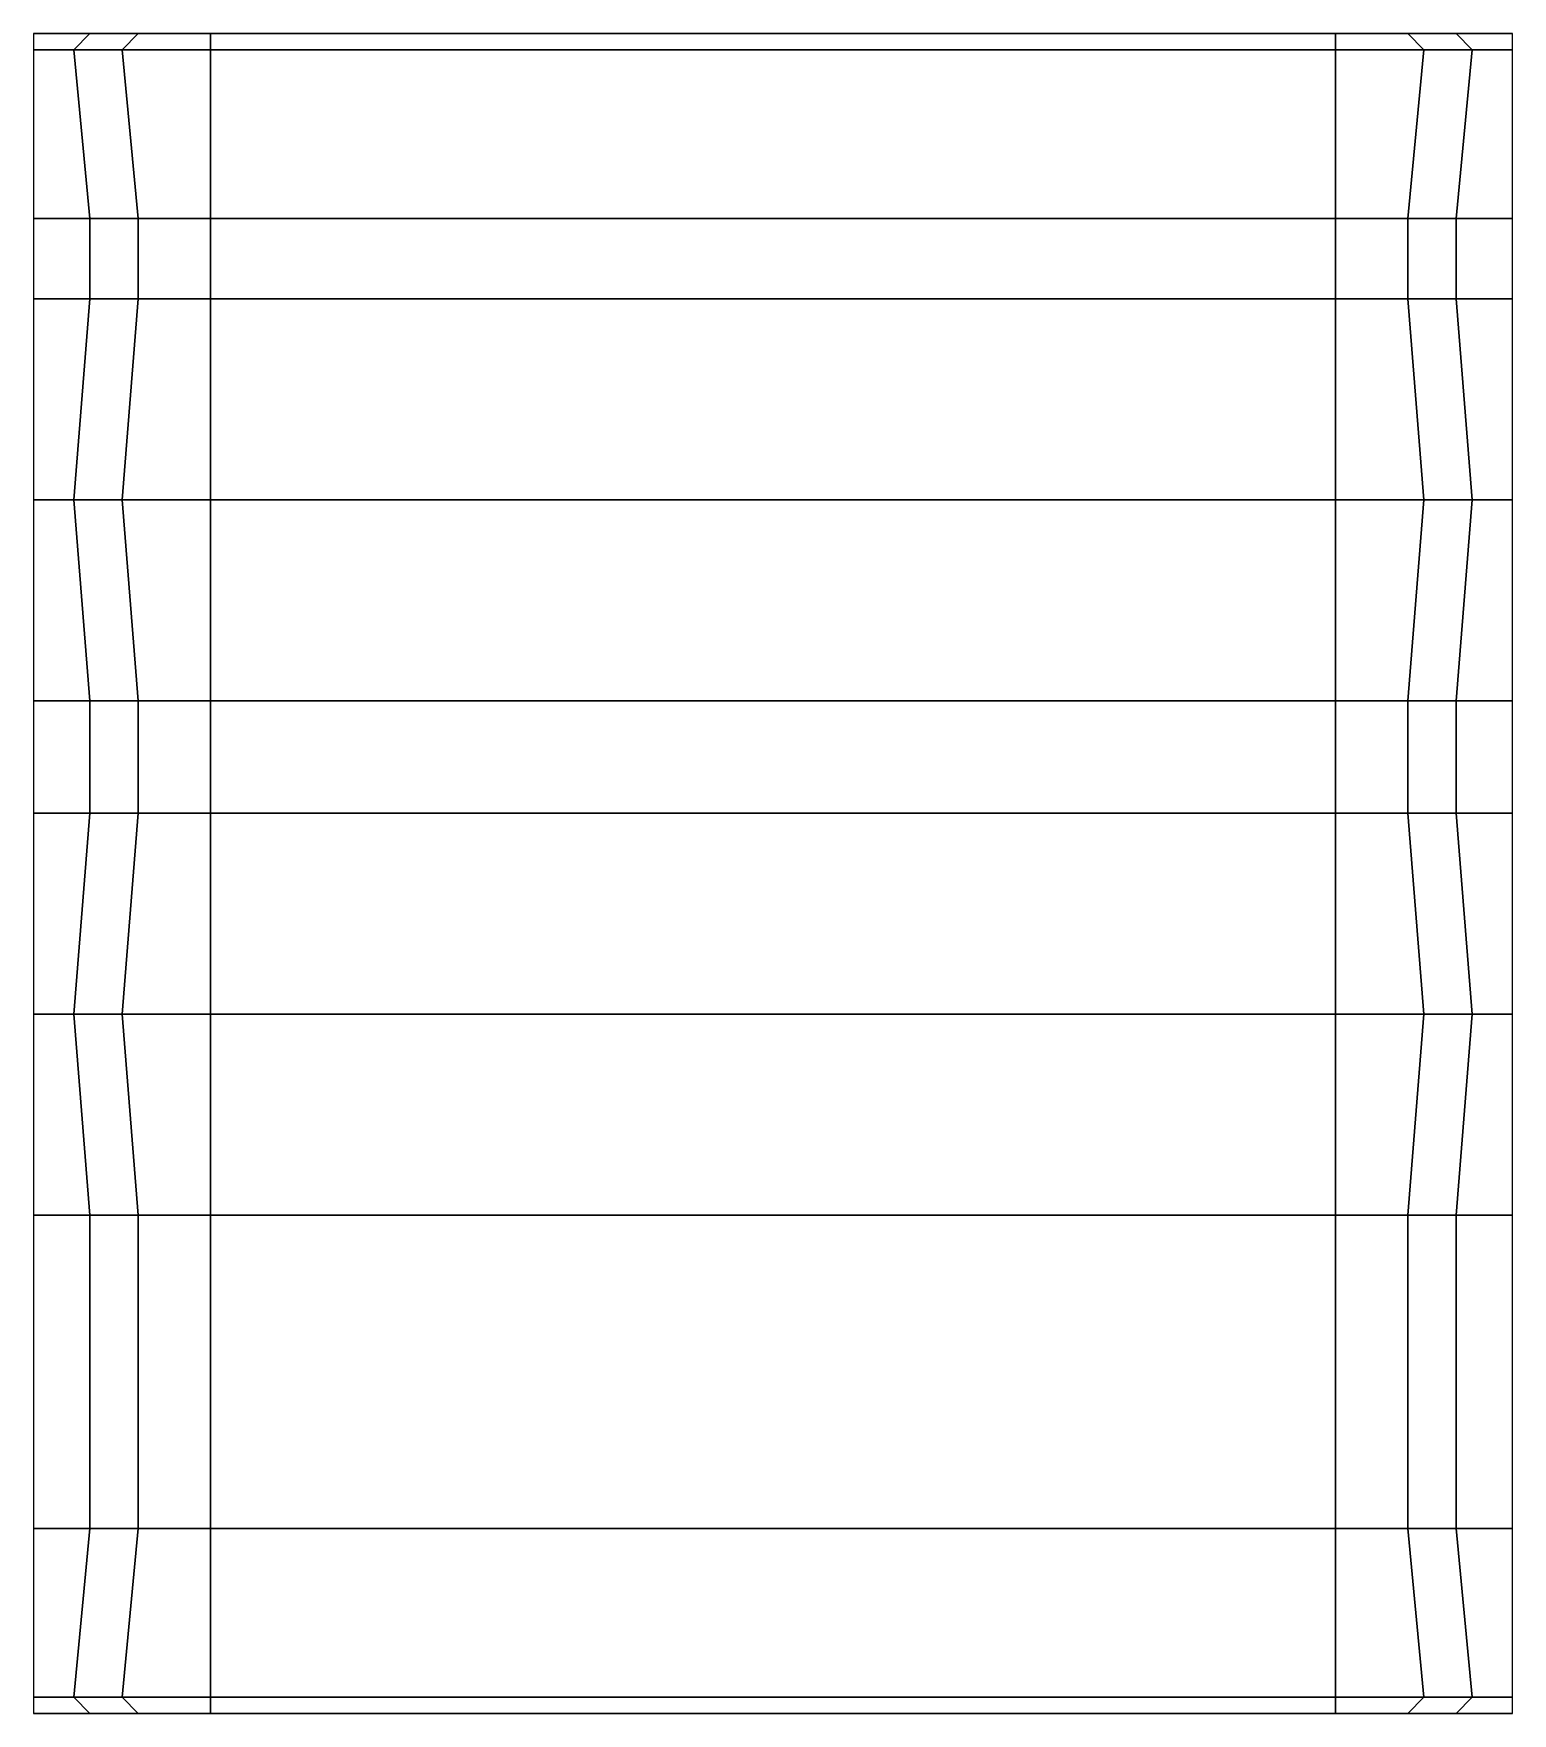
# Model space of a CAD drawing. Extents: x -0.92 to 0.92, y -2.16 to -0.07.
import ezdxf

# ---------------------------------------------------------------- set-up
doc = ezdxf.new("R2010")
doc.units = 0
doc.layers.add('TENT', color=3, linetype='CONTINUOUS')

msp = doc.modelspace()

# ---------------------------------------------------------------- linework, layer by layer
at = {"layer": 'TENT'}
for points in [[(-0.92, -0.07, 1.49), (-0.92, -0.09, 1.49), (-0.87, -0.09, 2.08), (-0.85, -0.07, 2.08)], [(-0.92, -0.07, 1.49), (-0.85, -0.07, 2.08), (0.85, -0.07, 2.08), (0.92, -0.07, 1.49)], [(-0.85, -0.07, 2.08), (-0.87, -0.09, 2.08), (-0.81, -0.09, 2.17), (-0.79, -0.07, 2.17)], [(-0.85, -0.07, 2.08), (-0.79, -0.07, 2.17), (0.79, -0.07, 2.17), (0.85, -0.07, 2.08)], [(-0.79, -0.07, 2.17), (-0.81, -0.09, 2.17), (-0.7, -0.09, 2.22), (-0.7, -0.07, 2.2)], [(-0.79, -0.07, 2.17), (-0.7, -0.07, 2.2), (0.7, -0.07, 2.2), (0.79, -0.07, 2.17)], [(-0.7, -0.07, 2.2), (-0.7, -0.09, 2.22), (0.7, -0.09, 2.22), (0.7, -0.07, 2.2)], [(0.81, -0.09, 2.17), (0.79, -0.07, 2.17), (0.7, -0.07, 2.2), (0.7, -0.09, 2.22)], [(0.87, -0.09, 2.08), (0.85, -0.07, 2.08), (0.79, -0.07, 2.17), (0.81, -0.09, 2.17)], [(0.92, -0.09, 1.49), (0.92, -0.07, 1.49), (0.85, -0.07, 2.08), (0.87, -0.09, 2.08)], [(-0.92, -0.09, 1.49), (-0.92, -0.3, 1.49), (-0.85, -0.3, 2.08), (-0.87, -0.09, 2.08)], [(-0.87, -0.09, 2.08), (-0.85, -0.3, 2.08), (-0.79, -0.3, 2.17), (-0.81, -0.09, 2.17)], [(-0.81, -0.09, 2.17), (-0.79, -0.3, 2.17), (-0.7, -0.3, 2.2), (-0.7, -0.09, 2.22)], [(0.7, -0.3, 2.2), (0.7, -0.09, 2.22), (-0.7, -0.09, 2.22), (-0.7, -0.3, 2.2)], [(0.79, -0.3, 2.17), (0.81, -0.09, 2.17), (0.7, -0.09, 2.22), (0.7, -0.3, 2.2)], [(0.85, -0.3, 2.08), (0.87, -0.09, 2.08), (0.81, -0.09, 2.17), (0.79, -0.3, 2.17)], [(0.92, -0.3, 1.49), (0.92, -0.09, 1.49), (0.87, -0.09, 2.08), (0.85, -0.3, 2.08)], [(-0.92, -0.3, 1.49), (-0.92, -0.4, 1.49), (-0.85, -0.4, 2.08), (-0.85, -0.3, 2.08)], [(-0.85, -0.3, 2.08), (-0.85, -0.4, 2.08), (-0.79, -0.4, 2.17), (-0.79, -0.3, 2.17)], [(-0.79, -0.3, 2.17), (-0.79, -0.4, 2.17), (-0.7, -0.4, 2.2), (-0.7, -0.3, 2.2)], [(0.7, -0.4, 2.2), (0.7, -0.3, 2.2), (-0.7, -0.3, 2.2), (-0.7, -0.4, 2.2)], [(0.79, -0.4, 2.17), (0.79, -0.3, 2.17), (0.7, -0.3, 2.2), (0.7, -0.4, 2.2)], [(0.85, -0.4, 2.08), (0.85, -0.3, 2.08), (0.79, -0.3, 2.17), (0.79, -0.4, 2.17)], [(0.92, -0.4, 1.49), (0.92, -0.3, 1.49), (0.85, -0.3, 2.08), (0.85, -0.4, 2.08)], [(-0.92, -0.4, 1.49), (-0.92, -0.65, 1.49), (-0.87, -0.65, 2.08), (-0.85, -0.4, 2.08)], [(-0.85, -0.4, 2.08), (-0.87, -0.65, 2.08), (-0.81, -0.65, 2.17), (-0.79, -0.4, 2.17)], [(-0.79, -0.4, 2.17), (-0.81, -0.65, 2.17), (-0.7, -0.65, 2.22), (-0.7, -0.4, 2.2)], [(-0.7, -0.4, 2.2), (-0.7, -0.65, 2.22), (0.7, -0.65, 2.22), (0.7, -0.4, 2.2)], [(0.81, -0.65, 2.17), (0.79, -0.4, 2.17), (0.7, -0.4, 2.2), (0.7, -0.65, 2.22)], [(0.87, -0.65, 2.08), (0.85, -0.4, 2.08), (0.79, -0.4, 2.17), (0.81, -0.65, 2.17)], [(0.92, -0.65, 1.49), (0.92, -0.4, 1.49), (0.85, -0.4, 2.08), (0.87, -0.65, 2.08)], [(-0.92, -0.65, 1.49), (-0.92, -0.9, 1.49), (-0.85, -0.9, 2.08), (-0.87, -0.65, 2.08)], [(-0.87, -0.65, 2.08), (-0.85, -0.9, 2.08), (-0.79, -0.9, 2.17), (-0.81, -0.65, 2.17)], [(-0.81, -0.65, 2.17), (-0.79, -0.9, 2.17), (-0.7, -0.9, 2.2), (-0.7, -0.65, 2.22)], [(0.7, -0.9, 2.2), (0.7, -0.65, 2.22), (-0.7, -0.65, 2.22), (-0.7, -0.9, 2.2)], [(0.79, -0.9, 2.17), (0.81, -0.65, 2.17), (0.7, -0.65, 2.22), (0.7, -0.9, 2.2)], [(0.85, -0.9, 2.08), (0.87, -0.65, 2.08), (0.81, -0.65, 2.17), (0.79, -0.9, 2.17)], [(0.92, -0.9, 1.49), (0.92, -0.65, 1.49), (0.87, -0.65, 2.08), (0.85, -0.9, 2.08)], [(-0.92, -0.9, 1.49), (-0.92, -1.04, 1.49), (-0.85, -1.04, 2.08), (-0.85, -0.9, 2.08)], [(-0.85, -0.9, 2.08), (-0.85, -1.04, 2.08), (-0.79, -1.04, 2.17), (-0.79, -0.9, 2.17)], [(-0.79, -0.9, 2.17), (-0.79, -1.04, 2.17), (-0.7, -1.04, 2.2), (-0.7, -0.9, 2.2)], [(0.7, -1.04, 2.2), (0.7, -0.9, 2.2), (-0.7, -0.9, 2.2), (-0.7, -1.04, 2.2)], [(0.79, -1.04, 2.17), (0.79, -0.9, 2.17), (0.7, -0.9, 2.2), (0.7, -1.04, 2.2)], [(0.85, -1.04, 2.08), (0.85, -0.9, 2.08), (0.79, -0.9, 2.17), (0.79, -1.04, 2.17)], [(0.92, -1.04, 1.49), (0.92, -0.9, 1.49), (0.85, -0.9, 2.08), (0.85, -1.04, 2.08)], [(-0.92, -1.04, 1.49), (-0.92, -1.29, 1.49), (-0.87, -1.29, 2.08), (-0.85, -1.04, 2.08)], [(-0.85, -1.04, 2.08), (-0.87, -1.29, 2.08), (-0.81, -1.29, 2.17), (-0.79, -1.04, 2.17)], [(-0.79, -1.04, 2.17), (-0.81, -1.29, 2.17), (-0.7, -1.29, 2.22), (-0.7, -1.04, 2.2)], [(-0.7, -1.04, 2.2), (-0.7, -1.29, 2.22), (0.7, -1.29, 2.22), (0.7, -1.04, 2.2)], [(0.81, -1.29, 2.17), (0.79, -1.04, 2.17), (0.7, -1.04, 2.2), (0.7, -1.29, 2.22)], [(0.87, -1.29, 2.08), (0.85, -1.04, 2.08), (0.79, -1.04, 2.17), (0.81, -1.29, 2.17)], [(0.92, -1.29, 1.49), (0.92, -1.04, 1.49), (0.85, -1.04, 2.08), (0.87, -1.29, 2.08)], [(-0.92, -1.29, 1.49), (-0.92, -1.54, 1.49), (-0.85, -1.54, 2.08), (-0.87, -1.29, 2.08)], [(-0.87, -1.29, 2.08), (-0.85, -1.54, 2.08), (-0.79, -1.54, 2.17), (-0.81, -1.29, 2.17)], [(-0.81, -1.29, 2.17), (-0.79, -1.54, 2.17), (-0.7, -1.54, 2.2), (-0.7, -1.29, 2.22)], [(0.7, -1.54, 2.2), (0.7, -1.29, 2.22), (-0.7, -1.29, 2.22), (-0.7, -1.54, 2.2)], [(0.79, -1.54, 2.17), (0.81, -1.29, 2.17), (0.7, -1.29, 2.22), (0.7, -1.54, 2.2)], [(0.85, -1.54, 2.08), (0.87, -1.29, 2.08), (0.81, -1.29, 2.17), (0.79, -1.54, 2.17)], [(0.92, -1.54, 1.49), (0.92, -1.29, 1.49), (0.87, -1.29, 2.08), (0.85, -1.54, 2.08)], [(-0.92, -1.54, 1.49), (-0.92, -1.93, 1.49), (-0.85, -1.93, 2.08), (-0.85, -1.54, 2.08)], [(-0.85, -1.54, 2.08), (-0.85, -1.93, 2.08), (-0.79, -1.93, 2.17), (-0.79, -1.54, 2.17)], [(-0.79, -1.54, 2.17), (-0.79, -1.93, 2.17), (-0.7, -1.93, 2.2), (-0.7, -1.54, 2.2)], [(-0.7, -1.54, 2.2), (-0.7, -1.93, 2.2), (0.7, -1.93, 2.2), (0.7, -1.54, 2.2)], [(0.79, -1.93, 2.17), (0.79, -1.54, 2.17), (0.7, -1.54, 2.2), (0.7, -1.93, 2.2)], [(0.85, -1.93, 2.08), (0.85, -1.54, 2.08), (0.79, -1.54, 2.17), (0.79, -1.93, 2.17)], [(0.92, -1.93, 1.49), (0.92, -1.54, 1.49), (0.85, -1.54, 2.08), (0.85, -1.93, 2.08)], [(-0.92, -1.93, 1.49), (-0.92, -2.14, 1.49), (-0.87, -2.14, 2.08), (-0.85, -1.93, 2.08)], [(-0.85, -1.93, 2.08), (-0.87, -2.14, 2.08), (-0.81, -2.14, 2.17), (-0.79, -1.93, 2.17)], [(-0.79, -1.93, 2.17), (-0.81, -2.14, 2.17), (-0.7, -2.14, 2.22), (-0.7, -1.93, 2.2)], [(-0.7, -1.93, 2.2), (-0.7, -2.14, 2.22), (0.7, -2.14, 2.22), (0.7, -1.93, 2.2)], [(0.81, -2.14, 2.17), (0.79, -1.93, 2.17), (0.7, -1.93, 2.2), (0.7, -2.14, 2.22)], [(0.87, -2.14, 2.08), (0.85, -1.93, 2.08), (0.79, -1.93, 2.17), (0.81, -2.14, 2.17)], [(0.92, -2.14, 1.49), (0.92, -1.93, 1.49), (0.85, -1.93, 2.08), (0.87, -2.14, 2.08)], [(-0.92, -2.14, 1.49), (-0.92, -2.16, 1.49), (-0.85, -2.16, 2.08), (-0.87, -2.14, 2.08)], [(-0.87, -2.14, 2.08), (-0.85, -2.16, 2.08), (-0.79, -2.16, 2.17), (-0.81, -2.14, 2.17)], [(-0.81, -2.14, 2.17), (-0.79, -2.16, 2.17), (-0.7, -2.16, 2.2), (-0.7, -2.14, 2.22)], [(0.7, -2.16, 2.2), (0.7, -2.14, 2.22), (-0.7, -2.14, 2.22), (-0.7, -2.16, 2.2)], [(0.79, -2.16, 2.17), (0.81, -2.14, 2.17), (0.7, -2.14, 2.22), (0.7, -2.16, 2.2)], [(0.85, -2.16, 2.08), (0.87, -2.14, 2.08), (0.81, -2.14, 2.17), (0.79, -2.16, 2.17)], [(0.92, -2.16, 1.49), (0.92, -2.14, 1.49), (0.87, -2.14, 2.08), (0.85, -2.16, 2.08)], [(-0.92, -2.16, 1.49), (-0.92, -2.16, 1.49), (-0.79, -2.16, 2.01), (-0.85, -2.16, 2.08)], [(0.85, -2.16, 2.08), (0.79, -2.16, 2.17), (-0.79, -2.16, 2.17), (-0.85, -2.16, 2.08)], [(0.79, -2.16, 2.01), (0.85, -2.16, 2.08), (-0.85, -2.16, 2.08), (-0.79, -2.16, 2.01)], [(0.79, -2.16, 2.17), (0.7, -2.16, 2.2), (-0.7, -2.16, 2.2), (-0.79, -2.16, 2.17)], [(0.92, -2.16, 1.49), (0.85, -2.16, 2.08), (0.79, -2.16, 2.01), (0.92, -2.16, 1.49)]]:
    msp.add_3dface(points, dxfattribs=at)

doc.saveas('drawing.dxf')
